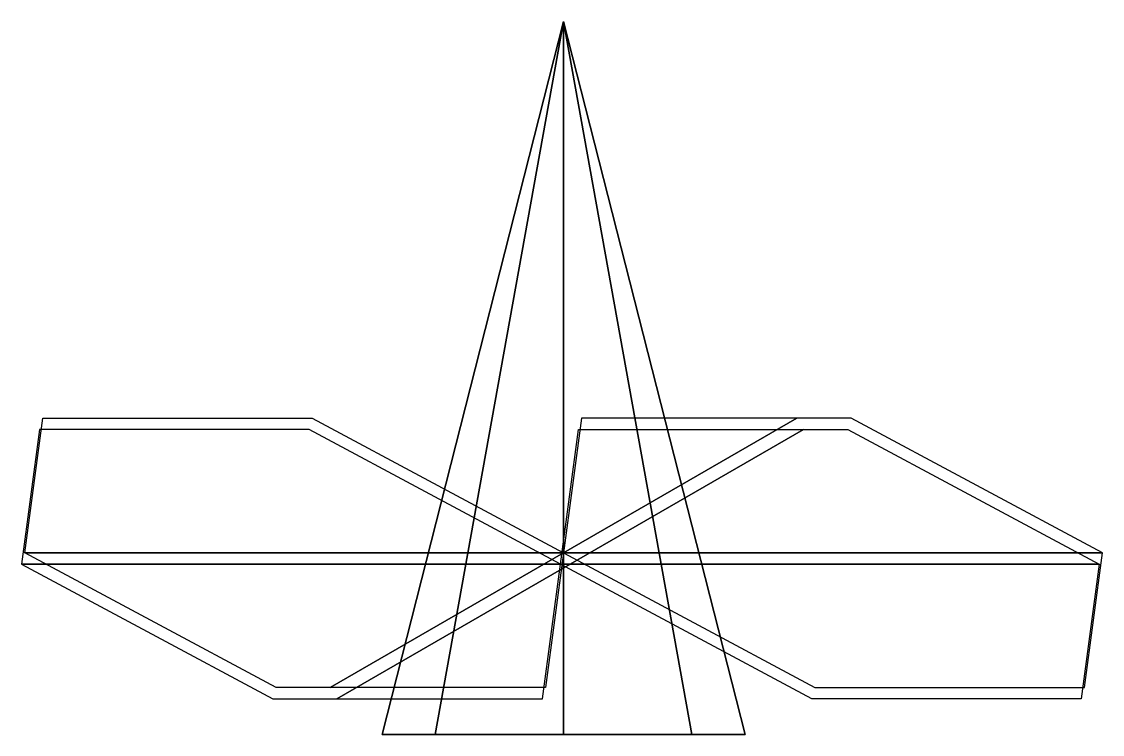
# Model space of a CAD drawing. Extents: x -0.418 to 0.416, y 11.29 to 11.84.
import ezdxf

# ---------------------------------------------------------------- set-up
doc = ezdxf.new("R2010")
doc.units = 0
doc.layers.add('PROP', color=1, linetype='CONTINUOUS')

msp = doc.modelspace()

# ---------------------------------------------------------------- linework, layer by layer
at = {"layer": 'PROP'}
for points in [[(-0.14, 11.29), (-0.09899, 11.29, 0.09899), (0, 11.84)], [(-0.09899, 11.29, -0.09899), (-0.14, 11.29), (0, 11.84)], [(0, 11.29, -0.14), (-0.09899, 11.29, -0.09899), (0, 11.84)], [(-0.09899, 11.29, 0.09899), (0, 11.29, 0.14), (0, 11.84)], [(0.09899, 11.29, -0.09899), (0, 11.29, -0.14), (0, 11.84)], [(0, 11.29, 0.14), (0.09899, 11.29, 0.09899), (0, 11.84)], [(0.09899, 11.29, 0.09899), (0.14, 11.29), (0, 11.84)], [(0.14, 11.29), (0.09899, 11.29, -0.09899), (0, 11.84)], [(-0.40177, 11.53392, -0.02412), (-0.19392, 11.53392, 0.09588), (0, 11.43), (-0.41569, 11.43, -0.24)], [(0.18, 11.53392, 0.36), (0.18, 11.53392, 0.12), (0, 11.43), (0, 11.43, 0.48)], [(0.22177, 11.53392, -0.33588), (0.01392, 11.53392, -0.21588), (0, 11.43), (0.41569, 11.43, -0.24)], [(-0.41819, 11.42134, -0.23567), (-0.0025, 11.42134, 0.00433), (-0.19642, 11.52526, 0.10021), (-0.40427, 11.52526, -0.01979)], [(0.41319, 11.42134, -0.24433), (-0.0025, 11.42134, -0.00433), (0.01142, 11.52526, -0.22021), (0.21927, 11.52526, -0.34021)], [(0.005, 11.42134, 0.48), (0.005, 11.42134), (0.185, 11.52526, 0.12), (0.185, 11.52526, 0.36)], [(-0.41569, 11.43, -0.24), (0, 11.43), (-0.01392, 11.32608, -0.21588), (-0.22177, 11.32608, -0.33588)], [(0, 11.43, 0.48), (0, 11.43), (-0.18, 11.32608, 0.12), (-0.18, 11.32608, 0.36)], [(0.41569, 11.43, -0.24), (0, 11.43), (0.19392, 11.32608, 0.09588), (0.40177, 11.32608, -0.02412)], [(-0.22427, 11.31742, -0.33155), (-0.01642, 11.31742, -0.21155), (-0.0025, 11.42134, 0.00433), (-0.41819, 11.42134, -0.23567)], [(-0.175, 11.31742, 0.36), (-0.175, 11.31742, 0.12), (0.005, 11.42134), (0.005, 11.42134, 0.48)], [(0.39927, 11.31742, -0.02845), (0.19142, 11.31742, 0.09155), (-0.0025, 11.42134, -0.00433), (0.41319, 11.42134, -0.24433)]]:
    msp.add_3dface(points, dxfattribs=at)

doc.saveas('drawing.dxf')
